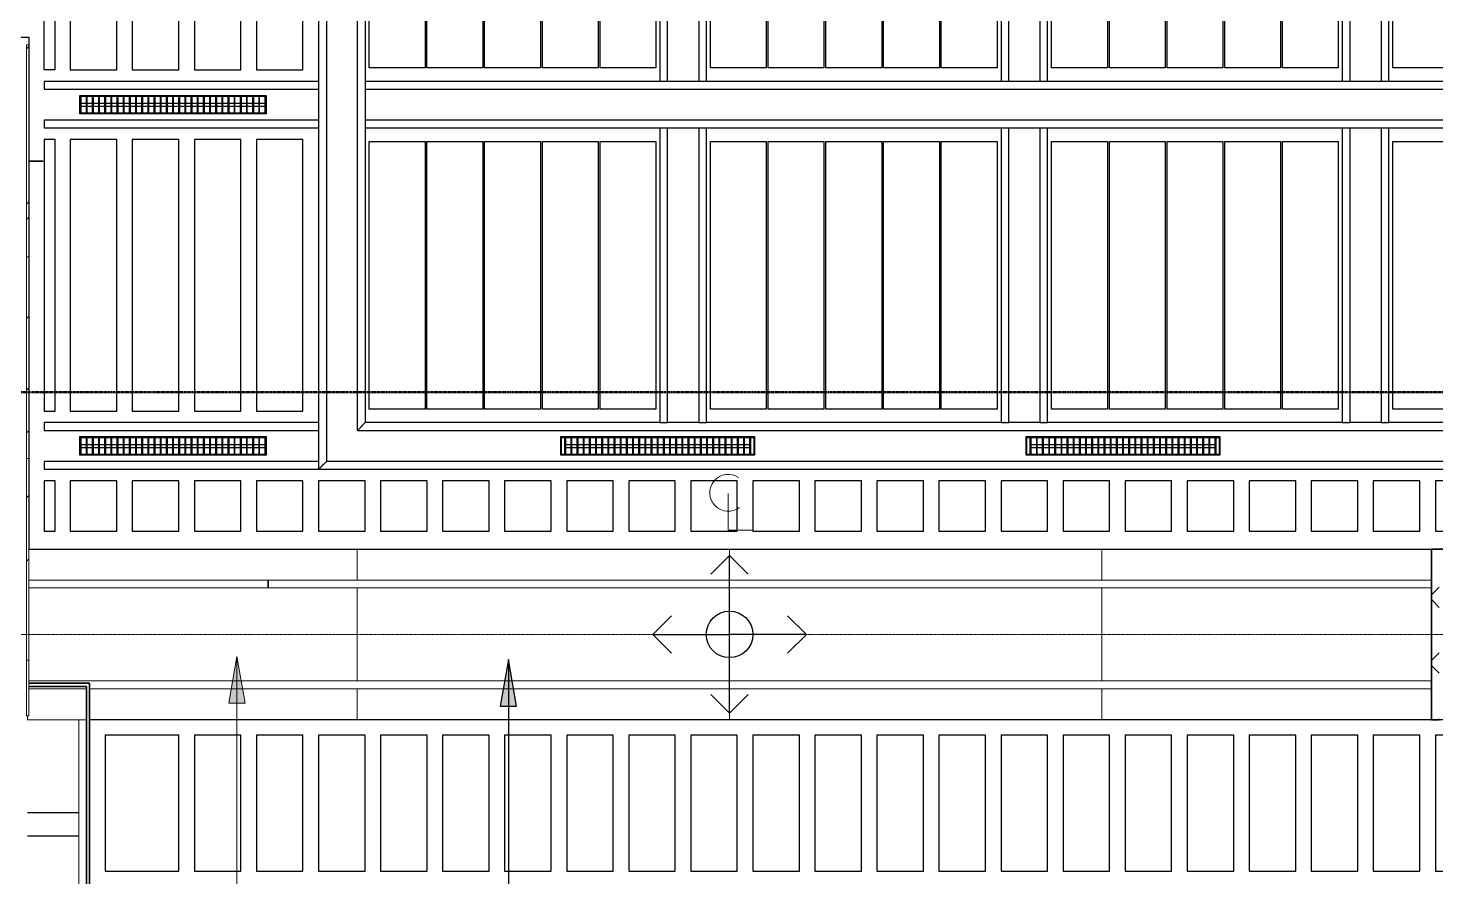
# Model space of a CAD drawing. Header units: millimetres. Extents: x -853432 to -773672, y -18171 to 22484.
# Drawn here: x -846104 to -837029, y 2016 to 7487 of the extents above; entities that cross this region are included whole.
import ezdxf
from ezdxf.xclip import XClip

# ---------------------------------------------------------------- set-up
doc = ezdxf.new("R2010")
doc.units = ezdxf.units.MM
doc.header["$XCLIPFRAME"] = 0
doc.linetypes.add('DPA_Grid _ Level 100', pattern=[10, 5.5, -1.6, 1.3, -1.6])
for name, color, linetype in [('000 - WIPEOUT', 250, 'Continuous'), ('001 - ASCESSORIES', 251, 'Continuous'), ('A04_TUBE SERIES', 2, 'Continuous'), ('A11_ALU.SOLID SHEET', 2, 'Continuous')]:
    doc.layers.add(name, color=color, linetype=linetype)
for name, color, linetype, lineweight in [('A-ANNO-NOTE', 3, 'Continuous', 25), ('A-CLNG', 2, 'Continuous', 9), ('A-CLNG-PATT', 2, 'Continuous', 9), ('A-DETL-GENF', 2, 'Continuous', 35), ('A-FLOR-E', 2, 'Continuous', 35), ('A-GLAZ-CURT', 2, 'Continuous', 9), ('A-WALL-FNSH', 2, 'Continuous', 35), ('A-WALL-PATT', 1, 'Continuous', 35), ('G-ANNO-SECL', 3, 'Continuous', 9), ('G-ANNO-TEXT', 3, 'Continuous', 9), ('I-WALL-E', 2, 'Continuous', 35), ('S-GRID', 251, 'Continuous', 9)]:
    doc.layers.add(name, color=color, linetype=linetype, lineweight=lineweight)
pattern_1 = [(45, (0, 0), (-212.13203, 212.13203), []), (135, (0, 0), (-212.13203, -212.13203), [])]
pattern_2 = [(315, (-42425.8, -18430.8), (660.511, -1761.362), [11676.29, -1556.84, -4670.52]), (315, (-42425.8, -18430.8), (660.511, -1761.362), [-13233.13, 3892.1, -778.42]), (315, (-41968.9, -19438.1), (-1282.492, -181.64), [2335.26, -256.88, 4670.516, -583.815]), (315, (-42618.45, -19173.86), (2493.428, -3230.9986), [6227.355, -1089.787, 3113.68, -778.42])]

# ---------------------------------------------------------------- blocks, each defined once
blk = doc.blocks.new('M_Centreline - Centreline-12570908-4251-01 ENLARGED CONCOURSE LEVEL - REFLECTED CEILING PLAN - SHEET 2')
at = {"layer": 'A-ANNO-NOTE', "lineweight": 18}
for p, q in [((-0.011, 0.592), (-0.011, -1.789)), ((-0.011, -1.789), (1.619, -1.789))]:
    blk.add_line(p, q, dxfattribs=at)
blk.add_arc((-0.011, 0.627), 1.191, 55.77551, 308.03717, dxfattribs=at)
blk = doc.blocks.new('DPA_AN_Setting out - Center-8732820-4251-01 ENLARGED CONCOURSE LEVEL - REFLECTED CEILING PLAN - SHEET 2')
at = {"layer": 'A-ANNO-NOTE'}
for p, q in [((-1.206, 3.877), (0, 5.083)), ((1.206, 3.877), (0, 5.083)), ((0, 0), (0, 5.083)), ((-3.744, 1.206), (-4.95, 0)), ((3.744, 1.206), (4.95, 0)), ((-3.744, -1.206), (-4.95, 0)), ((-4.95, 0), (0, 0)), ((4.95, 0), (0, 0)), ((3.744, -1.206), (4.95, 0)), ((0, -5.083), (0, 0)), ((-1.206, -3.877), (0, -5.083)), ((1.206, -3.877), (0, -5.083))]:
    blk.add_line(p, q, dxfattribs=at)
blk.add_circle((0, 0), 1.5, dxfattribs=at)
blk = doc.blocks.new('*U2464')
at = {"layer": 'S-GRID', "linetype": 'DPA_Grid _ Level 100'}
blk.add_line((57000, 0), (-16649.5, 0), dxfattribs=at)
blk = doc.blocks.new('System Panel - DPA-AR_Metal Ceiling Rectangular Panel-V50-4251-01 ENLARGED CONCOURSE LEVEL - REFLECTED CEILING PLAN - SHEET 2')
at = {"layer": 'A-GLAZ-CURT'}
for p, q in [((-843982.4, 4129), (-846099.9, 4129)), ((-846099.9, 4129), (-843982.4, 4129)), ((-843982.4, 3929), (-843982.4, 4129)), ((-843982.4, 4129), (-843982.4, 3929)), ((-846099.9, 3929), (-843982.4, 3929)), ((-843982.4, 3929), (-846099.9, 3929))]:
    blk.add_line(p, q, dxfattribs=at)
blk = doc.blocks.new('System Panel - DPA-AR_Metal Ceiling Rectangular Panel-13139259-4251-01 ENLARGED CONCOURSE LEVEL - REFLECTED CEILING PLAN - SHEET 2')
at = {"layer": 'A-GLAZ-CURT'}
for p, q in [((-832307.4, 3929), (-832307.4, 4129)), ((-832307.4, 4129), (-829907.4, 4129)), ((-829907.4, 4129), (-832307.4, 4129)), ((-832307.4, 4129), (-832307.4, 3929)), ((-829907.4, 4129), (-829907.4, 3929)), ((-829907.4, 3929), (-829907.4, 4129)), ((-829907.4, 3929), (-832307.4, 3929)), ((-832307.4, 3929), (-829907.4, 3929))]:
    blk.add_line(p, q, dxfattribs=at)
blk = doc.blocks.new('System Panel - DPA-AR_Metal Ceiling Rectangular Panel-V40-4251-01 ENLARGED CONCOURSE LEVEL - REFLECTED CEILING PLAN - SHEET 2')
at = {"layer": 'A-GLAZ-CURT'}
for p, q in [((-802857.4, 4129), (-804982.4, 4129)), ((-804982.4, 4129), (-804982.4, 3929)), ((-804982.4, 3929), (-804982.4, 4129)), ((-804982.4, 4129), (-802857.4, 4129)), ((-804982.4, 3929), (-802857.4, 3929)), ((-802857.4, 3929), (-804982.4, 3929))]:
    blk.add_line(p, q, dxfattribs=at)
blk = doc.blocks.new('System Panel - DPA-AR_Metal Ceiling Rectangular Panel-V51-4251-01 ENLARGED CONCOURSE LEVEL - REFLECTED CEILING PLAN - SHEET 2')
at = {"layer": 'A-GLAZ-CURT'}
for p, q in [((-845727.8, 3229), (-846099.9, 3229)), ((-846099.9, 3229), (-845727.8, 3229)), ((-843982.4, 3229), (-845707.8, 3229)), ((-845707.8, 3229), (-843982.4, 3229)), ((-843982.4, 3029), (-843982.4, 3229)), ((-843982.4, 3229), (-843982.4, 3029)), ((-846107.4, 3054), (-846107.4, 3029)), ((-846107.4, 3029), (-846107.4, 3054)), ((-846107.4, 3029), (-845727.8, 3029)), ((-845727.8, 3029), (-846107.4, 3029)), ((-845707.8, 3029), (-843982.4, 3029)), ((-843982.4, 3029), (-845707.8, 3029))]:
    blk.add_line(p, q, dxfattribs=at)
blk = doc.blocks.new('System Panel - DPA-AR_Metal Ceiling Rectangular Panel-V41-4251-01 ENLARGED CONCOURSE LEVEL - REFLECTED CEILING PLAN - SHEET 2')
at = {"layer": 'A-GLAZ-CURT'}
for p, q in [((-802857.4, 3229), (-804982.4, 3229)), ((-804982.4, 3229), (-804982.4, 3029)), ((-804982.4, 3029), (-804982.4, 3229)), ((-804982.4, 3229), (-802857.4, 3229)), ((-804982.4, 3029), (-802857.4, 3029)), ((-802857.4, 3029), (-804982.4, 3029))]:
    blk.add_line(p, q, dxfattribs=at)
blk = doc.blocks.new('System Panel - DPA-AR_Metal Ceiling Rectangular Panel-V52-4251-01 ENLARGED CONCOURSE LEVEL - REFLECTED CEILING PLAN - SHEET 2')
at = {"layer": 'A-GLAZ-CURT'}
for p, q in [((-843982.4, 3879), (-846099.9, 3879)), ((-846099.9, 3879), (-843982.4, 3879)), ((-843982.4, 3279), (-843982.4, 3879)), ((-843982.4, 3879), (-843982.4, 3279)), ((-846099.9, 3279), (-843982.4, 3279)), ((-843982.4, 3279), (-846099.9, 3279))]:
    blk.add_line(p, q, dxfattribs=at)
blk = doc.blocks.new('System Panel - DPA-AR_Metal Ceiling Rectangular Panel-13139299-4251-01 ENLARGED CONCOURSE LEVEL - REFLECTED CEILING PLAN - SHEET 2')
at = {"layer": 'A-GLAZ-CURT'}
for p, q in [((-807382.4, 3879), (-809782.4, 3879)), ((-809782.4, 3879), (-809782.4, 3279)), ((-809782.4, 3279), (-809782.4, 3879)), ((-809782.4, 3879), (-807382.4, 3879)), ((-807382.4, 3279), (-807382.4, 3879)), ((-807382.4, 3879), (-807382.4, 3279)), ((-809782.4, 3279), (-807382.4, 3279)), ((-807382.4, 3279), (-809782.4, 3279))]:
    blk.add_line(p, q, dxfattribs=at)
blk = doc.blocks.new('System Panel - DPA-AR_Metal Ceiling Rectangular Panel-V42-4251-01 ENLARGED CONCOURSE LEVEL - REFLECTED CEILING PLAN - SHEET 2')
at = {"layer": 'A-GLAZ-CURT'}
for p, q in [((-802857.4, 3879), (-804982.4, 3879)), ((-804982.4, 3879), (-804982.4, 3279)), ((-804982.4, 3279), (-804982.4, 3879)), ((-804982.4, 3879), (-802857.4, 3879)), ((-804982.4, 3279), (-802857.4, 3279)), ((-802857.4, 3279), (-804982.4, 3279))]:
    blk.add_line(p, q, dxfattribs=at)
blk = doc.blocks.new('System Panel - W-06 Feature Wall Printed Pattern-18626515-4251-01 ENLARGED CONCOURSE LEVEL - REFLECTED CEILING PLAN - SHEET 2')
at = {"layer": 'A-GLAZ-CURT'}
h = blk.add_hatch(dxfattribs=at)
h.set_pattern_fill('FP_10', color=256, style=0, pattern_type=2)
h.set_pattern_definition(pattern_2)
h.paths.add_polyline_path([(682.7, 57.5), (-682.7, 57.5), (-682.7, 42.5), (682.7, 42.5)])
for p, q in [((-682.7, 57.5), (682.7, 57.5)), ((682.7, 57.5), (-682.7, 57.5)), ((-682.7, 42.5), (-682.7, 57.5)), ((-682.7, 57.5), (-682.7, 42.5)), ((-682.7, 42.5), (682.7, 42.5)), ((682.7, 42.5), (-682.7, 42.5)), ((682.7, 57.5), (682.7, 42.5)), ((682.7, 57.5), (682.7, 42.5))]:
    blk.add_line(p, q, dxfattribs=at)
blk = doc.blocks.new('System Panel - W-06 Feature Wall Printed Pattern-18609176-4251-01 ENLARGED CONCOURSE LEVEL - REFLECTED CEILING PLAN - SHEET 2')
at = {"layer": 'A-GLAZ-CURT'}
h = blk.add_hatch(dxfattribs=at)
h.set_pattern_fill('FP_10', color=256, style=0, pattern_type=2)
h.set_pattern_definition(pattern_2)
h.paths.add_polyline_path([(650, 57.5), (-650, 57.5), (-650, 42.5), (650, 42.5)])
for p, q in [((-650, 57.5), (650, 57.5)), ((650, 57.5), (-650, 57.5)), ((-650, 42.5), (-650, 57.5)), ((-650, 57.5), (-650, 42.5)), ((-650, 42.5), (650, 42.5)), ((650, 42.5), (-650, 42.5)), ((650, 57.5), (650, 42.5)), ((650, 57.5), (650, 42.5))]:
    blk.add_line(p, q, dxfattribs=at)
blk = doc.blocks.new('System Panel - W-06 Feature Wall Printed Pattern-V57-4251-01 ENLARGED CONCOURSE LEVEL - REFLECTED CEILING PLAN - SHEET 2')
at = {"layer": 'A-GLAZ-CURT'}
h = blk.add_hatch(dxfattribs=at)
h.set_pattern_fill('FP_10', color=256, style=0, pattern_type=2)
h.set_pattern_definition(pattern_2)
h.paths.add_polyline_path([(650, 57.5), (-650, 57.5), (-650, 42.5), (650, 42.5)])
for p, q in [((-650, 57.5), (-65.4, 57.5)), ((650, 57.5), (-650, 57.5)), ((-650, 42.5), (-650, 57.5)), ((-650, 57.5), (-650, 42.5)), ((-650, 42.5), (650, 42.5)), ((650, 42.5), (-650, 42.5)), ((134.6, 57.5), (184.6, 57.5)), ((650, 57.5), (650, 42.5)), ((650, 50), (650, 42.5))]:
    blk.add_line(p, q, dxfattribs=at)
blk = doc.blocks.new('System Panel - W-06 Feature Wall Printed Pattern-18626616-4251-01 ENLARGED CONCOURSE LEVEL - REFLECTED CEILING PLAN - SHEET 2')
at = {"layer": 'A-GLAZ-CURT'}
h = blk.add_hatch(dxfattribs=at)
h.set_pattern_fill('FP_10', color=256, style=0, pattern_type=2)
h.set_pattern_definition(pattern_2)
h.paths.add_polyline_path([(179.8, 57.5), (-179.8, 57.5), (-179.8, 42.5), (179.8, 42.5)])
for p, q in [((179.8, 57.5), (-179.8, 57.5)), ((-179.8, 42.5), (-179.8, 57.5)), ((-179.8, 50), (-179.8, 42.5)), ((-179.8, 42.5), (179.8, 42.5)), ((-30.2, 42.5), (-179.8, 42.5)), ((-45.2, 57.5), (-30.2, 57.5)), ((-10.2, 57.5), (4.8, 57.5)), ((154.8, 42.5), (-10.2, 42.5)), ((179.8, 57.5), (179.8, 42.5))]:
    blk.add_line(p, q, dxfattribs=at)
blk = doc.blocks.new('Arrow-Stair_Ramp-Direction _EWP-Down_ - Arrow Stair Line-18593282-4251-01 ENLARGED CONCOURSE LEVEL - REFLECTED CEILING PLAN - SHEET 2')
at = {"layer": 'A-DETL-GENF', "lineweight": 9}
for q in [(1134.9, 3827.5), (-304.8, 750), (1135.2, -2327.5)]:
    blk.add_line((2098.5, 750), q, dxfattribs=at)
blk.add_circle((-304.8, 750), 30, dxfattribs=at)
blk = doc.blocks.new('*U634')
at = {"layer": 'A-CLNG'}
for p, q in [((-9895.4, -550), (-10225, -550)), ((-10225, -550), (-9895.4, -550)), ((-9895.4, -6705), (-9895.4, -550)), ((-9895.4, -550), (-9895.4, -6705))]:
    blk.add_line(p, q, dxfattribs=at)
at = {"layer": 'A-DETL-GENF', "rotation": 180}
blk.add_blockref('Arrow-Stair_Ramp-Direction _EWP-Down_ - Arrow Stair Line-18593282-4251-01 ENLARGED CONCOURSE LEVEL - REFLECTED CEILING PLAN - SHEET 2', (-10529.8, -2877.5), dxfattribs=at)
at = {"layer": 'A-GLAZ-CURT', "rotation": 270}
for name, p in [('System Panel - W-06 Feature Wall Printed Pattern-18626515-4251-01 ENLARGED CONCOURSE LEVEL - REFLECTED CEILING PLAN - SHEET 2', (-10275, 3117.3)), ('System Panel - W-06 Feature Wall Printed Pattern-18609176-4251-01 ENLARGED CONCOURSE LEVEL - REFLECTED CEILING PLAN - SHEET 2', (-10275, 1784.6)), ('System Panel - W-06 Feature Wall Printed Pattern-V57-4251-01 ENLARGED CONCOURSE LEVEL - REFLECTED CEILING PLAN - SHEET 2', (-10275, 484.6)), ('System Panel - W-06 Feature Wall Printed Pattern-18626616-4251-01 ENLARGED CONCOURSE LEVEL - REFLECTED CEILING PLAN - SHEET 2', (-10275, -345.2))]:
    blk.add_blockref(name, p, dxfattribs=at)
at = {"layer": 'A-GLAZ-CURT'}
for name, p in [('System Panel - DPA-AR_Metal Ceiling Rectangular Panel-V50-4251-01 ENLARGED CONCOURSE LEVEL - REFLECTED CEILING PLAN - SHEET 2', (835882.4, -3579)), ('System Panel - DPA-AR_Metal Ceiling Rectangular Panel-V40-4251-01 ENLARGED CONCOURSE LEVEL - REFLECTED CEILING PLAN - SHEET 2', (801682.4, -3579)), ('System Panel - DPA-AR_Metal Ceiling Rectangular Panel-V52-4251-01 ENLARGED CONCOURSE LEVEL - REFLECTED CEILING PLAN - SHEET 2', (835882.4, -3579)), ('System Panel - DPA-AR_Metal Ceiling Rectangular Panel-13139299-4251-01 ENLARGED CONCOURSE LEVEL - REFLECTED CEILING PLAN - SHEET 2', (801682.4, -3579)), ('System Panel - DPA-AR_Metal Ceiling Rectangular Panel-13139299-4251-01 ENLARGED CONCOURSE LEVEL - REFLECTED CEILING PLAN - SHEET 2', (804082.4, -3579)), ('System Panel - DPA-AR_Metal Ceiling Rectangular Panel-V42-4251-01 ENLARGED CONCOURSE LEVEL - REFLECTED CEILING PLAN - SHEET 2', (801682.4, -3579)), ('System Panel - DPA-AR_Metal Ceiling Rectangular Panel-V51-4251-01 ENLARGED CONCOURSE LEVEL - REFLECTED CEILING PLAN - SHEET 2', (835882.4, -3579)), ('System Panel - DPA-AR_Metal Ceiling Rectangular Panel-V41-4251-01 ENLARGED CONCOURSE LEVEL - REFLECTED CEILING PLAN - SHEET 2', (801682.4, -3579))]:
    blk.add_blockref(name, p, dxfattribs=at)
at = {"layer": 'A-GLAZ-CURT', "extrusion": (0, 0, -1)}
for p in [(838007.4, -3579), (835607.4, -3579), (838007.4, -4479), (835607.4, -4479)]:
    blk.add_blockref('System Panel - DPA-AR_Metal Ceiling Rectangular Panel-13139259-4251-01 ENLARGED CONCOURSE LEVEL - REFLECTED CEILING PLAN - SHEET 2', p, dxfattribs=at)
blk = doc.blocks.new('*U870')
at = {"color": 1}
blk.add_wipeout([(600, -60), (-600, -60), (-600, 60), (600, 60)], dxfattribs=at).dxf.layer = '000 - WIPEOUT'
at = {"layer": '001 - ASCESSORIES', "color": 0}
blk.add_lwpolyline([(600, -60), (-600, -60), (-600, 60), (600, 60)], close=True, dxfattribs=at)
at = {"layer": '001 - ASCESSORIES'}
for points in [[(-593.5, -55), (-598.5, -55), (-598.5, 55), (-593.5, 55)], [(595, -55), (-595, -55), (-595, 55), (595, 55)], [(-558.8, -55), (-553.8, -55), (-553.8, 55), (-558.8, 55)], [(-514, -55), (-519, -55), (-519, 55), (-514, 55)], [(-479.3, -55), (-474.3, -55), (-474.3, 55), (-479.3, 55)], [(-434.6, -55), (-439.6, -55), (-439.6, 55), (-434.6, 55)], [(-399.8, -55), (-394.8, -55), (-394.8, 55), (-399.8, 55)], [(-355.1, -55), (-360.1, -55), (-360.1, 55), (-355.1, 55)], [(-320.4, -55), (-315.4, -55), (-315.4, 55), (-320.4, 55)], [(-275.6, -55), (-280.6, -55), (-280.6, 55), (-275.6, 55)], [(-240.9, -55), (-235.9, -55), (-235.9, 55), (-240.9, 55)], [(-196.2, -55), (-201.2, -55), (-201.2, 55), (-196.2, 55)], [(-161.4, -55), (-156.4, -55), (-156.4, 55), (-161.4, 55)], [(-116.7, -55), (-121.7, -55), (-121.7, 55), (-116.7, 55)], [(-82, -55), (-77, -55), (-77, 55), (-82, 55)], [(-37.2, -55), (-42.2, -55), (-42.2, 55), (-37.2, 55)], [(-2.5, -55), (2.5, -55), (2.5, 55), (-2.5, 55)], [(42.2, -55), (37.2, -55), (37.2, 55), (42.2, 55)], [(77, -55), (82, -55), (82, 55), (77, 55)], [(121.7, -55), (116.7, -55), (116.7, 55), (121.7, 55)], [(156.4, -55), (161.4, -55), (161.4, 55), (156.4, 55)], [(201.2, -55), (196.2, -55), (196.2, 55), (201.2, 55)], [(235.9, -55), (240.9, -55), (240.9, 55), (235.9, 55)], [(280.6, -55), (275.6, -55), (275.6, 55), (280.6, 55)], [(315.4, -55), (320.4, -55), (320.4, 55), (315.4, 55)], [(360.1, -55), (355.1, -55), (355.1, 55), (360.1, 55)], [(394.8, -55), (399.8, -55), (399.8, 55), (394.8, 55)], [(439.6, -55), (434.6, -55), (434.6, 55), (439.6, 55)], [(474.3, -55), (479.3, -55), (479.3, 55), (474.3, 55)], [(519, -55), (514, -55), (514, 55), (519, 55)], [(553.8, -55), (558.8, -55), (558.8, 55), (553.8, 55)], [(598.5, -55), (593.5, -55), (593.5, 55), (598.5, 55)]]:
    blk.add_lwpolyline(points, close=True, dxfattribs=at)
for points in [[(-593.5, 10), (-558.8, 10)], [(-553.8, 10), (-519, 10)], [(-514, 10), (-479.3, 10)], [(-474.3, 10), (-439.6, 10)], [(-434.6, 10), (-399.8, 10)], [(-394.8, 10), (-360.1, 10)], [(-355.1, 10), (-320.4, 10)], [(-315.4, 10), (-280.6, 10)], [(-275.6, 10), (-240.9, 10)], [(-235.9, 10), (-201.2, 10)], [(-196.2, 10), (-161.4, 10)], [(-156.4, 10), (-121.7, 10)], [(-116.7, 10), (-82, 10)], [(-77, 10), (-42.2, 10)], [(-37.2, 10), (-2.5, 10)], [(2.5, 10), (37.2, 10)], [(42.2, 10), (77, 10)], [(82, 10), (116.7, 10)], [(121.7, 10), (156.4, 10)], [(161.4, 10), (196.2, 10)], [(201.2, 10), (235.9, 10)], [(240.9, 10), (275.6, 10)], [(280.6, 10), (315.4, 10)], [(320.4, 10), (355.1, 10)], [(360.1, 10), (394.8, 10)], [(399.8, 10), (434.6, 10)], [(439.6, 10), (474.3, 10)], [(479.3, 10), (514, 10)], [(519, 10), (553.8, 10)], [(558.8, 10), (593.5, 10)], [(-593.5, -10), (-558.8, -10)], [(-553.8, -10), (-519, -10)], [(-514, -10), (-479.3, -10)], [(-474.3, -10), (-439.6, -10)], [(-434.6, -10), (-399.8, -10)], [(-394.8, -10), (-360.1, -10)], [(-355.1, -10), (-320.4, -10)], [(-315.4, -10), (-280.6, -10)], [(-275.6, -10), (-240.9, -10)], [(-235.9, -10), (-201.2, -10)], [(-196.2, -10), (-161.4, -10)], [(-156.4, -10), (-121.7, -10)], [(-116.7, -10), (-82, -10)], [(-77, -10), (-42.2, -10)], [(-37.2, -10), (-2.5, -10)], [(2.5, -10), (37.2, -10)], [(42.2, -10), (77, -10)], [(82, -10), (116.7, -10)], [(121.7, -10), (156.4, -10)], [(161.4, -10), (196.2, -10)], [(201.2, -10), (235.9, -10)], [(240.9, -10), (275.6, -10)], [(280.6, -10), (315.4, -10)], [(320.4, -10), (355.1, -10)], [(360.1, -10), (394.8, -10)], [(399.8, -10), (434.6, -10)], [(439.6, -10), (474.3, -10)], [(479.3, -10), (514, -10)], [(519, -10), (553.8, -10)], [(558.8, -10), (593.5, -10)]]:
    blk.add_lwpolyline(points, dxfattribs=at)
blk = doc.blocks.new('*U871')
blk.add_attdef('EXTR.OVL-LENGTH_', (-25, -59.1), '', height=5)
blk.add_wipeout([(-25, 0), (25, 0), (25, 1769), (-25, 1769)]).dxf.layer = '000 - WIPEOUT'
blk.add_point((0, 0))
at = {"layer": 'A04_TUBE SERIES', "color": 0}
blk.add_lwpolyline([(-25, 0), (25, 0), (25, 1769), (-25, 1769)], close=True, dxfattribs=at)
blk = doc.blocks.new('*U872')
blk.add_attdef('EXTR.OVL-LENGTH_', (-25, -59.1), '', height=5)
blk.add_wipeout([(-25, 0), (25, 0), (25, 1769), (-25, 1769)]).dxf.layer = '000 - WIPEOUT'
blk.add_point((0, 0))
at = {"layer": 'A04_TUBE SERIES', "color": 0}
blk.add_lwpolyline([(-25, 0), (25, 0), (25, 1769), (-25, 1769)], close=True, dxfattribs=at)
blk = doc.blocks.new('*U884')
blk.add_attdef('EXTR.OVL-LENGTH_', (-25, -59.1), '', height=5)
blk.add_wipeout([(-25, 0), (25, 0), (25, 1769), (-25, 1769)]).dxf.layer = '000 - WIPEOUT'
blk.add_point((0, 0))
at = {"layer": 'A04_TUBE SERIES', "color": 0}
blk.add_lwpolyline([(-25, 0), (25, 0), (25, 1769), (-25, 1769)], close=True, dxfattribs=at)
blk = doc.blocks.new('*U998')
at = {"color": 3}
for points in [[(-875, 750), (875, 750), (875, 450), (-875, 450)], [(-875, 350), (875, 350), (875, 50), (-875, 50)], [(-875, -50), (875, -50), (875, -350), (-875, -350)], [(-875, -450), (875, -450), (875, -750), (-875, -750)]]:
    blk.add_wipeout(points, dxfattribs=at).dxf.layer = '000 - WIPEOUT'
at = {"layer": 'A11_ALU.SOLID SHEET', "color": 0, "linetype": 'ByBlock'}
for points in [[(-875, 450), (875, 450), (875, 750), (-875, 750)], [(-875, 50), (875, 50), (875, 350), (-875, 350)], [(-875, -350), (875, -350), (875, -50), (-875, -50)], [(-875, -750), (875, -750), (875, -450), (-875, -450)]]:
    blk.add_lwpolyline(points, close=True, dxfattribs=at)
blk = doc.blocks.new('*U1005')
at = {"color": 3}
for points in [[(-162.5, 550), (162.5, 550), (162.5, 250), (-162.5, 250)], [(-162.5, 150), (162.5, 150), (162.5, -150), (-162.5, -150)], [(-162.5, -250), (162.5, -250), (162.5, -550), (-162.5, -550)], [(-162.5, -650), (162.5, -650), (162.5, -950), (-162.5, -950)], [(-162.5, -1050), (162.5, -1050), (162.5, -1350), (-162.5, -1350)], [(-162.5, -1450), (162.5, -1450), (162.5, -1750), (-162.5, -1750)], [(-162.5, -1850), (162.5, -1850), (162.5, -2150), (-162.5, -2150)], [(-162.5, -2250), (162.5, -2250), (162.5, -2550), (-162.5, -2550)], [(-162.5, -2650), (162.5, -2650), (162.5, -2950), (-162.5, -2950)], [(-162.5, -3050), (162.5, -3050), (162.5, -3350), (-162.5, -3350)], [(-162.5, -3450), (162.5, -3450), (162.5, -3750), (-162.5, -3750)], [(-162.5, -3850), (162.5, -3850), (162.5, -4150), (-162.5, -4150)], [(-162.5, -4250), (162.5, -4250), (162.5, -4550), (-162.5, -4550)], [(-162.5, -4650), (162.5, -4650), (162.5, -4950), (-162.5, -4950)], [(-162.5, -5050), (162.5, -5050), (162.5, -5350), (-162.5, -5350)], [(-162.5, -5450), (162.5, -5450), (162.5, -5750), (-162.5, -5750)], [(-162.5, -5850), (162.5, -5850), (162.5, -6150), (-162.5, -6150)], [(-162.5, -6250), (162.5, -6250), (162.5, -6550), (-162.5, -6550)], [(-162.5, -6650), (162.5, -6650), (162.5, -6950), (-162.5, -6950)], [(-162.5, -7050), (162.5, -7050), (162.5, -7350), (-162.5, -7350)], [(-162.5, -7450), (162.5, -7450), (162.5, -7750), (-162.5, -7750)], [(-162.5, -7850), (162.5, -7850), (162.5, -8150), (-162.5, -8150)], [(-162.5, -8250), (162.5, -8250), (162.5, -8550), (-162.5, -8550)]]:
    blk.add_wipeout(points, dxfattribs=at).dxf.layer = '000 - WIPEOUT'
at = {"layer": 'A11_ALU.SOLID SHEET', "color": 0, "linetype": 'ByBlock'}
for points in [[(-162.5, 250), (162.5, 250), (162.5, 550), (-162.5, 550)], [(-162.5, -150), (162.5, -150), (162.5, 150), (-162.5, 150)], [(-162.5, -550), (162.5, -550), (162.5, -250), (-162.5, -250)], [(-162.5, -950), (162.5, -950), (162.5, -650), (-162.5, -650)], [(-162.5, -1350), (162.5, -1350), (162.5, -1050), (-162.5, -1050)], [(-162.5, -1750), (162.5, -1750), (162.5, -1450), (-162.5, -1450)], [(-162.5, -2150), (162.5, -2150), (162.5, -1850), (-162.5, -1850)], [(-162.5, -2550), (162.5, -2550), (162.5, -2250), (-162.5, -2250)], [(-162.5, -2950), (162.5, -2950), (162.5, -2650), (-162.5, -2650)], [(-162.5, -3350), (162.5, -3350), (162.5, -3050), (-162.5, -3050)], [(-162.5, -3750), (162.5, -3750), (162.5, -3450), (-162.5, -3450)], [(-162.5, -4150), (162.5, -4150), (162.5, -3850), (-162.5, -3850)], [(-162.5, -4550), (162.5, -4550), (162.5, -4250), (-162.5, -4250)], [(-162.5, -4950), (162.5, -4950), (162.5, -4650), (-162.5, -4650)], [(-162.5, -5350), (162.5, -5350), (162.5, -5050), (-162.5, -5050)], [(-162.5, -5750), (162.5, -5750), (162.5, -5450), (-162.5, -5450)], [(-162.5, -6150), (162.5, -6150), (162.5, -5850), (-162.5, -5850)], [(-162.5, -6550), (162.5, -6550), (162.5, -6250), (-162.5, -6250)], [(-162.5, -6950), (162.5, -6950), (162.5, -6650), (-162.5, -6650)], [(-162.5, -7350), (162.5, -7350), (162.5, -7050), (-162.5, -7050)], [(-162.5, -7750), (162.5, -7750), (162.5, -7450), (-162.5, -7450)], [(-162.5, -8150), (162.5, -8150), (162.5, -7850), (-162.5, -7850)], [(-162.5, -8550), (162.5, -8550), (162.5, -8250), (-162.5, -8250)]]:
    blk.add_lwpolyline(points, close=True, dxfattribs=at)
blk = doc.blocks.new('*U1009')
at = {"layer": 'Defpoints'}
for p in [(0, 400), (0, 0)]:
    blk.add_point(p, dxfattribs=at)
blk.add_wipeout([(875, 250), (875, 320), (-875, 320), (-875, 250)]).dxf.layer = '000 - WIPEOUT'
at = {"layer": 'A11_ALU.SOLID SHEET', "color": 0}
blk.add_lwpolyline([(875, 250), (875, 320), (-875, 320), (-875, 250)], close=True, dxfattribs=at)
blk = doc.blocks.new('*U1010')
at = {"layer": 'Defpoints'}
for p in [(0, 400), (0, 0)]:
    blk.add_point(p, dxfattribs=at)
blk.add_wipeout([(162.5, 250), (162.5, 320), (-162.5, 320), (-162.5, 250)]).dxf.layer = '000 - WIPEOUT'
at = {"layer": 'A11_ALU.SOLID SHEET', "color": 0}
blk.add_lwpolyline([(162.5, 250), (162.5, 320), (-162.5, 320), (-162.5, 250)], close=True, dxfattribs=at)
blk = doc.blocks.new('*U1053')
at = {"color": 3}
for points in [[(-437.5, 9550), (437.5, 9550), (437.5, 9250), (-437.5, 9250)], [(-437.5, 9150), (437.5, 9150), (437.5, 8850), (-437.5, 8850)], [(-437.5, 8750), (437.5, 8750), (437.5, 8450), (-437.5, 8450)], [(-437.5, 8350), (437.5, 8350), (437.5, 8050), (-437.5, 8050)], [(-437.5, 7950), (437.5, 7950), (437.5, 7650), (-437.5, 7650)], [(-437.5, 7550), (437.5, 7550), (437.5, 7250), (-437.5, 7250)], [(-437.5, 7150), (437.5, 7150), (437.5, 6850), (-437.5, 6850)], [(-437.5, 6750), (437.5, 6750), (437.5, 6450), (-437.5, 6450)], [(-437.5, 6350), (437.5, 6350), (437.5, 6050), (-437.5, 6050)], [(-437.5, 5950), (437.5, 5950), (437.5, 5650), (-437.5, 5650)], [(-437.5, 5550), (437.5, 5550), (437.5, 5250), (-437.5, 5250)], [(-437.5, 5150), (437.5, 5150), (437.5, 4850), (-437.5, 4850)], [(-437.5, 4750), (437.5, 4750), (437.5, 4450), (-437.5, 4450)], [(-437.5, 4350), (437.5, 4350), (437.5, 4050), (-437.5, 4050)], [(-437.5, 3950), (437.5, 3950), (437.5, 3650), (-437.5, 3650)], [(-437.5, 3550), (437.5, 3550), (437.5, 3250), (-437.5, 3250)], [(-437.5, 3150), (437.5, 3150), (437.5, 2850), (-437.5, 2850)], [(-437.5, 2750), (437.5, 2750), (437.5, 2450), (-437.5, 2450)], [(-437.5, 2350), (437.5, 2350), (437.5, 2050), (-437.5, 2050)], [(-437.5, 1950), (437.5, 1950), (437.5, 1650), (-437.5, 1650)], [(-437.5, 1550), (437.5, 1550), (437.5, 1250), (-437.5, 1250)]]:
    blk.add_wipeout(points, dxfattribs=at).dxf.layer = '000 - WIPEOUT'
at = {"layer": 'A11_ALU.SOLID SHEET', "color": 0, "linetype": 'ByBlock'}
for points in [[(-437.5, 9250), (437.5, 9250), (437.5, 9550), (-437.5, 9550)], [(-437.5, 8850), (437.5, 8850), (437.5, 9150), (-437.5, 9150)], [(-437.5, 8450), (437.5, 8450), (437.5, 8750), (-437.5, 8750)], [(-437.5, 8050), (437.5, 8050), (437.5, 8350), (-437.5, 8350)], [(-437.5, 7650), (437.5, 7650), (437.5, 7950), (-437.5, 7950)], [(-437.5, 7250), (437.5, 7250), (437.5, 7550), (-437.5, 7550)], [(-437.5, 6850), (437.5, 6850), (437.5, 7150), (-437.5, 7150)], [(-437.5, 6450), (437.5, 6450), (437.5, 6750), (-437.5, 6750)], [(-437.5, 6050), (437.5, 6050), (437.5, 6350), (-437.5, 6350)], [(-437.5, 5650), (437.5, 5650), (437.5, 5950), (-437.5, 5950)], [(-437.5, 5250), (437.5, 5250), (437.5, 5550), (-437.5, 5550)], [(-437.5, 4850), (437.5, 4850), (437.5, 5150), (-437.5, 5150)], [(-437.5, 4450), (437.5, 4450), (437.5, 4750), (-437.5, 4750)], [(-437.5, 4050), (437.5, 4050), (437.5, 4350), (-437.5, 4350)], [(-437.5, 3650), (437.5, 3650), (437.5, 3950), (-437.5, 3950)], [(-437.5, 3250), (437.5, 3250), (437.5, 3550), (-437.5, 3550)], [(-437.5, 2850), (437.5, 2850), (437.5, 3150), (-437.5, 3150)], [(-437.5, 2450), (437.5, 2450), (437.5, 2750), (-437.5, 2750)], [(-437.5, 2050), (437.5, 2050), (437.5, 2350), (-437.5, 2350)], [(-437.5, 1650), (437.5, 1650), (437.5, 1950), (-437.5, 1950)], [(-437.5, 1250), (437.5, 1250), (437.5, 1550), (-437.5, 1550)]]:
    blk.add_lwpolyline(points, close=True, dxfattribs=at)
blk = doc.blocks.new('*U1087')
at = {"layer": 'Defpoints'}
blk.add_point((0, 0), dxfattribs=at)
blk.add_wipeout([(437.5, 250), (437.5, 725.5), (-437.5, 725.5), (-437.5, 250)]).dxf.layer = '000 - WIPEOUT'
at = {"layer": 'A11_ALU.SOLID SHEET', "color": 0}
blk.add_lwpolyline([(437.5, 250), (437.5, 725.5), (-437.5, 725.5), (-437.5, 250)], close=True, dxfattribs=at)
at = {"layer": 'Defpoints'}
blk.add_point((0, 400), dxfattribs=at)
blk = doc.blocks.new('*U1213')
for points in [[(-83950, 6309), (-96205.2, 6309), (-96205.2, 8125), (-104695, 8125), (-104695, 7050), (-108275, 7050), (-108275, 3850), (-101417.5, 3850), (-101417.5, 550), (-83950, 550)], [(-101250, 3640), (-101317.5, 3640), (-101317.5, 3965), (-101550, 3965), (-101550, 5390), (-101250, 5390)], [(22690, -750), (19166.4, -750), (19116.4, -700), (18966.4, -550), (-101025.4, -550), (-101025.4, -6705), (-96300, -6705), (-96300, -7350), (-94497.6, -7350), (17250, -7350), (17250, -6850), (18300, -6850), (22690, -6850)]]:
    blk.add_lwpolyline(points, close=True)
for p in [(-100488, 3415), (-100488, 1215)]:
    blk.add_blockref('*U870', p)
at = {"layer": 'A11_ALU.SOLID SHEET', "color": 0, "linetype": 'ByBlock'}
for name, p, rotation in [('*U998', (-100400, 4515), 90), ('*U998', (-100400, 2315), 90), ('*U1005', (-92600, 827.5), 270), ('*U1053', (-90800, -1088), 90)]:
    blk.add_blockref(name, p, dxfattribs=dict(at, rotation=rotation))
at = {"layer": 'A04_TUBE SERIES', "color": 0, "linetype": 'ByBlock', "rotation": 90}
for name, p in [('*U871', (-99548.5, 3540)), ('*U884', (-99548.5, 3290)), ('*U872', (-99548.5, 1340)), ('*U871', (-99548.5, 1090))]:
    blk.add_blockref(name, p, dxfattribs=at)
at = {"layer": 'A11_ALU.SOLID SHEET', "color": 0, "linetype": 'ByBlock', "rotation": 90}
for name, p in [('*U1009', (-100998.5, 2315)), ('*U1010', (-100998.5, 827.5)), ('*U1087', (-100200, -1088))]:
    blk.add_blockref(name, p, dxfattribs=at)
blk = doc.blocks.new('*U919')
blk.add_wipeout([(-25, -25), (25, 25), (25, 13422), (-25, 13472)]).dxf.layer = '000 - WIPEOUT'
at = {"layer": 'A04_TUBE SERIES', "color": 0}
blk.add_lwpolyline([(-25, -25), (25, 25), (25, 13422), (-25, 13472)], close=True, dxfattribs=at)
blk.add_attdef('EXTR.OVL-LENGTH_', (-25, -59.1), '', height=5)
blk = doc.blocks.new('*U920')
blk.add_wipeout([(-25, -25), (25, 25), (25, 12922), (-25, 12972)]).dxf.layer = '000 - WIPEOUT'
at = {"layer": 'A04_TUBE SERIES', "color": 0}
blk.add_lwpolyline([(-25, -25), (25, 25), (25, 12922), (-25, 12972)], close=True, dxfattribs=at)
blk.add_attdef('EXTR.OVL-LENGTH_', (-25, -59.1), '', height=5)
blk = doc.blocks.new('*U921')
blk.add_attdef('EXTR.OVL-LENGTH_', (-25, -59.1), '', height=5)
blk.add_wipeout([(-25, 0), (25, 0), (25, 1900), (-25, 1900)]).dxf.layer = '000 - WIPEOUT'
blk.add_point((0, 0))
at = {"layer": 'A04_TUBE SERIES', "color": 0}
blk.add_lwpolyline([(-25, 0), (25, 0), (25, 1900), (-25, 1900)], close=True, dxfattribs=at)
blk = doc.blocks.new('*U922')
blk.add_attdef('EXTR.OVL-LENGTH_', (-25, -59.1), '', height=5)
blk.add_wipeout([(-25, 0), (25, 0), (25, 1900), (-25, 1900)]).dxf.layer = '000 - WIPEOUT'
blk.add_point((0, 0))
at = {"layer": 'A04_TUBE SERIES', "color": 0}
blk.add_lwpolyline([(-25, 0), (25, 0), (25, 1900), (-25, 1900)], close=True, dxfattribs=at)
blk = doc.blocks.new('*U925')
blk.add_wipeout([(-25, 25), (25, -25), (25, 4175), (-25, 4125)]).dxf.layer = '000 - WIPEOUT'
blk.add_point((0, 0))
at = {"layer": 'A04_TUBE SERIES', "color": 0}
blk.add_lwpolyline([(-25, 25), (25, -25), (25, 4175), (-25, 4125)], close=True, dxfattribs=at)
blk.add_attdef('EXTR.OVL-LENGTH_', (-25, -59.1), '', height=5)
blk = doc.blocks.new('*U926')
blk.add_wipeout([(-25, 25), (25, -25), (25, 4675), (-25, 4625)]).dxf.layer = '000 - WIPEOUT'
blk.add_point((0, 0))
at = {"layer": 'A04_TUBE SERIES', "color": 0}
blk.add_lwpolyline([(-25, 25), (25, -25), (25, 4675), (-25, 4625)], close=True, dxfattribs=at)
blk.add_attdef('EXTR.OVL-LENGTH_', (-25, -59.1), '', height=5)
blk = doc.blocks.new('*U927')
blk.add_attdef('EXTR.OVL-LENGTH_', (-25, -59.1), '', height=5)
blk.add_wipeout([(-25, 0), (25, 0), (25, 12897), (-25, 12897)]).dxf.layer = '000 - WIPEOUT'
at = {"layer": 'A04_TUBE SERIES', "color": 0}
blk.add_lwpolyline([(-25, 0), (25, 0), (25, 12897), (-25, 12897)], close=True, dxfattribs=at)
blk = doc.blocks.new('*U928')
blk.add_attdef('EXTR.OVL-LENGTH_', (-25, -59.1), '', height=5)
blk.add_wipeout([(-25, 0), (25, 0), (25, 12897), (-25, 12897)]).dxf.layer = '000 - WIPEOUT'
at = {"layer": 'A04_TUBE SERIES', "color": 0}
blk.add_lwpolyline([(-25, 0), (25, 0), (25, 12897), (-25, 12897)], close=True, dxfattribs=at)
blk = doc.blocks.new('*U995')
at = {"color": 6}
blk.add_point((-37.5, 0), dxfattribs=at)
at = {"color": 3}
blk.add_wipeout([(-862.5, -564), (862.5, -564), (862.5, -924), (-862.5, -924)], dxfattribs=at).dxf.layer = '000 - WIPEOUT'
at = {"layer": 'A11_ALU.SOLID SHEET', "color": 0, "linetype": 'ByBlock'}
blk.add_lwpolyline([(862.5, -924), (-862.5, -924), (-862.5, -564), (862.5, -564)], close=True, dxfattribs=at)
at = {"color": 3}
blk.add_wipeout([(-862.5, -192), (862.5, -192), (862.5, -552), (-862.5, -552)], dxfattribs=at).dxf.layer = '000 - WIPEOUT'
at = {"layer": 'A11_ALU.SOLID SHEET', "color": 0, "linetype": 'ByBlock'}
blk.add_lwpolyline([(862.5, -552), (-862.5, -552), (-862.5, -192), (862.5, -192)], close=True, dxfattribs=at)
at = {"color": 3}
blk.add_wipeout([(-862.5, 180), (862.5, 180), (862.5, -180), (-862.5, -180)], dxfattribs=at).dxf.layer = '000 - WIPEOUT'
at = {"layer": 'A11_ALU.SOLID SHEET', "color": 0, "linetype": 'ByBlock'}
blk.add_lwpolyline([(862.5, -180), (-862.5, -180), (-862.5, 180), (862.5, 180)], close=True, dxfattribs=at)
at = {"color": 3}
blk.add_wipeout([(-862.5, 552), (862.5, 552), (862.5, 192), (-862.5, 192)], dxfattribs=at).dxf.layer = '000 - WIPEOUT'
at = {"layer": 'A11_ALU.SOLID SHEET', "color": 0, "linetype": 'ByBlock'}
blk.add_lwpolyline([(862.5, 192), (-862.5, 192), (-862.5, 552), (862.5, 552)], close=True, dxfattribs=at)
at = {"color": 3}
blk.add_wipeout([(-862.5, 924), (862.5, 924), (862.5, 564), (-862.5, 564)], dxfattribs=at).dxf.layer = '000 - WIPEOUT'
at = {"layer": 'A11_ALU.SOLID SHEET', "color": 0, "linetype": 'ByBlock'}
blk.add_lwpolyline([(862.5, 564), (-862.5, 564), (-862.5, 924), (862.5, 924)], close=True, dxfattribs=at)
blk = doc.blocks.new('A$Ce4e27ef8')
at = {"layer": 'A04_TUBE SERIES', "color": 2}
for name, p in [('*U921', (2224.5, 2500)), ('*U922', (2474.5, 2500)), ('*U921', (4424, 2500)), ('*U922', (4674, 2500)), ('*U921', (6623.5, 2500)), ('*U922', (6873.5, 2500))]:
    blk.add_blockref(name, p, dxfattribs=at)
at = {"layer": 'A04_TUBE SERIES', "color": 2, "rotation": 90}
for name, p in [('*U920', (13222, 275)), ('*U919', (13472, 25))]:
    blk.add_blockref(name, p, dxfattribs=at)
at = {"layer": 'A04_TUBE SERIES', "color": 2, "xscale": -1}
for name, p in [('*U926', (25, 25)), ('*U925', (275, 275))]:
    blk.add_blockref(name, p, dxfattribs=at)
at = {"layer": 'A04_TUBE SERIES', "color": 2}
for name, p in [('*U921', (2224.5, 300)), ('*U922', (2474.5, 300)), ('*U921', (4424, 300)), ('*U922', (4674, 300)), ('*U921', (6623.5, 300)), ('*U922', (6873.5, 300))]:
    blk.add_blockref(name, p, dxfattribs=at)
at = {"layer": 'A11_ALU.SOLID SHEET', "linetype": 'ByBlock', "rotation": 90}
for p in [(3449.25, 3450), (5648.75, 3450), (7848.25, 3450)]:
    blk.add_blockref('*U995', p, dxfattribs=at)
at = {"layer": 'A04_TUBE SERIES', "color": 2}
for name, p, rotation in [('*U927', (13197, 2475), 90.0000000000267), ('*U928', (13197, 2225), 90)]:
    blk.add_blockref(name, p, dxfattribs=dict(at, rotation=rotation))
at = {"layer": 'A11_ALU.SOLID SHEET', "linetype": 'ByBlock', "rotation": 90}
for p in [(1249.75, 3450), (1249.75, 1250), (3449.25, 1250), (5648.75, 1250), (7848.25, 1250)]:
    blk.add_blockref('*U995', p, dxfattribs=at)
blk = doc.blocks.new('*U867')
at = {"color": 1}
blk.add_wipeout([(625, -60), (-625, -60), (-625, 60), (625, 60)], dxfattribs=at).dxf.layer = '000 - WIPEOUT'
at = {"layer": '001 - ASCESSORIES', "color": 0}
blk.add_lwpolyline([(625, -60), (-625, -60), (-625, 60), (625, 60)], close=True, dxfattribs=at)
at = {"layer": '001 - ASCESSORIES'}
for points in [[(620, -55), (-620, -55), (-620, 55), (620, 55)], [(-593.5, -55), (-598.5, -55), (-598.5, 55), (-593.5, 55)], [(-558.8, -55), (-553.8, -55), (-553.8, 55), (-558.8, 55)], [(-514, -55), (-519, -55), (-519, 55), (-514, 55)], [(-479.3, -55), (-474.3, -55), (-474.3, 55), (-479.3, 55)], [(-434.6, -55), (-439.6, -55), (-439.6, 55), (-434.6, 55)], [(-399.8, -55), (-394.8, -55), (-394.8, 55), (-399.8, 55)], [(-355.1, -55), (-360.1, -55), (-360.1, 55), (-355.1, 55)], [(-320.4, -55), (-315.4, -55), (-315.4, 55), (-320.4, 55)], [(-275.6, -55), (-280.6, -55), (-280.6, 55), (-275.6, 55)], [(-240.9, -55), (-235.9, -55), (-235.9, 55), (-240.9, 55)], [(-196.2, -55), (-201.2, -55), (-201.2, 55), (-196.2, 55)], [(-161.4, -55), (-156.4, -55), (-156.4, 55), (-161.4, 55)], [(-116.7, -55), (-121.7, -55), (-121.7, 55), (-116.7, 55)], [(-82, -55), (-77, -55), (-77, 55), (-82, 55)], [(-37.2, -55), (-42.2, -55), (-42.2, 55), (-37.2, 55)], [(-2.5, -55), (2.5, -55), (2.5, 55), (-2.5, 55)], [(42.2, -55), (37.2, -55), (37.2, 55), (42.2, 55)], [(77, -55), (82, -55), (82, 55), (77, 55)], [(121.7, -55), (116.7, -55), (116.7, 55), (121.7, 55)], [(156.4, -55), (161.4, -55), (161.4, 55), (156.4, 55)], [(201.2, -55), (196.2, -55), (196.2, 55), (201.2, 55)], [(235.9, -55), (240.9, -55), (240.9, 55), (235.9, 55)], [(280.6, -55), (275.6, -55), (275.6, 55), (280.6, 55)], [(315.4, -55), (320.4, -55), (320.4, 55), (315.4, 55)], [(360.1, -55), (355.1, -55), (355.1, 55), (360.1, 55)], [(394.8, -55), (399.8, -55), (399.8, 55), (394.8, 55)], [(439.6, -55), (434.6, -55), (434.6, 55), (439.6, 55)], [(474.3, -55), (479.3, -55), (479.3, 55), (474.3, 55)], [(519, -55), (514, -55), (514, 55), (519, 55)], [(553.8, -55), (558.8, -55), (558.8, 55), (553.8, 55)], [(598.5, -55), (593.5, -55), (593.5, 55), (598.5, 55)]]:
    blk.add_lwpolyline(points, close=True, dxfattribs=at)
for points in [[(-593.5, 10), (-558.8, 10)], [(-553.8, 10), (-519, 10)], [(-514, 10), (-479.3, 10)], [(-474.3, 10), (-439.6, 10)], [(-434.6, 10), (-399.8, 10)], [(-394.8, 10), (-360.1, 10)], [(-355.1, 10), (-320.4, 10)], [(-315.4, 10), (-280.6, 10)], [(-275.6, 10), (-240.9, 10)], [(-235.9, 10), (-201.2, 10)], [(-196.2, 10), (-161.4, 10)], [(-156.4, 10), (-121.7, 10)], [(-116.7, 10), (-82, 10)], [(-77, 10), (-42.2, 10)], [(-37.2, 10), (-2.5, 10)], [(2.5, 10), (37.2, 10)], [(42.2, 10), (77, 10)], [(82, 10), (116.7, 10)], [(121.7, 10), (156.4, 10)], [(161.4, 10), (196.2, 10)], [(201.2, 10), (235.9, 10)], [(240.9, 10), (275.6, 10)], [(280.6, 10), (315.4, 10)], [(320.4, 10), (355.1, 10)], [(360.1, 10), (394.8, 10)], [(399.8, 10), (434.6, 10)], [(439.6, 10), (474.3, 10)], [(479.3, 10), (514, 10)], [(519, 10), (553.8, 10)], [(558.8, 10), (593.5, 10)], [(-593.5, -10), (-558.8, -10)], [(-553.8, -10), (-519, -10)], [(-514, -10), (-479.3, -10)], [(-474.3, -10), (-439.6, -10)], [(-434.6, -10), (-399.8, -10)], [(-394.8, -10), (-360.1, -10)], [(-355.1, -10), (-320.4, -10)], [(-315.4, -10), (-280.6, -10)], [(-275.6, -10), (-240.9, -10)], [(-235.9, -10), (-201.2, -10)], [(-196.2, -10), (-161.4, -10)], [(-156.4, -10), (-121.7, -10)], [(-116.7, -10), (-82, -10)], [(-77, -10), (-42.2, -10)], [(-37.2, -10), (-2.5, -10)], [(2.5, -10), (37.2, -10)], [(42.2, -10), (77, -10)], [(82, -10), (116.7, -10)], [(121.7, -10), (156.4, -10)], [(161.4, -10), (196.2, -10)], [(201.2, -10), (235.9, -10)], [(240.9, -10), (275.6, -10)], [(280.6, -10), (315.4, -10)], [(320.4, -10), (355.1, -10)], [(360.1, -10), (394.8, -10)], [(399.8, -10), (434.6, -10)], [(439.6, -10), (474.3, -10)], [(479.3, -10), (514, -10)], [(519, -10), (553.8, -10)], [(558.8, -10), (593.5, -10)]]:
    blk.add_lwpolyline(points, dxfattribs=at)
blk = doc.blocks.new('*U1212')
at = {"layer": 'A11_ALU.SOLID SHEET'}
blk.add_blockref('A$Ce4e27ef8', (-99548.5, 1065), dxfattribs=at)
for p in [(-97363.5, 1215), (-94363.5, 1215)]:
    blk.add_blockref('*U867', p)

msp = doc.modelspace()

# ---------------------------------------------------------------- block references
at = {"layer": 'A11_ALU.SOLID SHEET'}
ref = msp.add_blockref('*U1213', (-744682.4, 3579), dxfattribs=at)
XClip(ref).set_block_clipping_path([(-104690.1238047112, -9620.0029952966), (-34092.6543255156, 14392.9971737705)])

# ---------------------------------------------------------------- next in the draw order: hatches: boundary and pattern name
at = {"layer": 'A-CLNG-PATT', "lineweight": 25}
h = msp.add_hatch(dxfattribs=at)
h.set_pattern_fill('FP_5', color=256, style=0, pattern_type=2)
h.set_pattern_definition([(270, (-848309.4, -1248.5), (-3600, -2e-13), [1200, 0]), (270, (-844709.4, -1248.5), (-3600, -2e-13), [1200, 0]), (180, (-844709.4, -2373.5), (-1e-13, 1200), [3600, 0]), (180, (-844709.4, -1323.5), (-1e-13, 1200), [3600, 0])])
h.paths.add_polyline_path([(-846107.4, -3125.9), (-845777.8, -3125.9), (-845777.8, 3029), (-846107.4, 3029), (-846107.4, -1562.6)])
at = {"layer": 'G-ANNO-TEXT'}
msp.add_hatch(color=7, dxfattribs=at).paths.add_polyline_path([(-844758.1, 3435.9), (-844811, 3135.9), (-844705.2, 3135.9)])

# ---------------------------------------------------------------- next in the draw order: linework, layer by layer
at = {"layer": 'A-FLOR-E'}
for p, q in [((-846099.9, 6629), (-846007.4, 6629)), ((-844557.3, 3879), (-844557.3, 3929)), ((-844557.3, 3929), (-844557.3, 3879))]:
    msp.add_line(p, q, dxfattribs=at)
at = {"layer": 'G-ANNO-TEXT', "color": 10}
for p, q in [((-844758.1, 3435.9), (-844811, 3135.9)), ((-844705.2, 3135.9), (-844758.1, 3435.9)), ((-844758.1, 3435.9), (-844758.1, -10961.5)), ((-844811, 3135.9), (-844705.2, 3135.9))]:
    msp.add_line(p, q, dxfattribs=at)
at = {"layer": 'I-WALL-E'}
for p, q in [((-846099.9, 3264), (-845707.8, 3264)), ((-845707.8, 3264), (-846099.9, 3264)), ((-846099.9, 3244), (-845727.8, 3244)), ((-845727.8, 3244), (-846099.9, 3244)), ((-845727.8, 3244), (-845727.8, -3125.9)), ((-845727.8, 3229), (-845727.8, 3244)), ((-845707.8, 3264), (-845707.8, 3244)), ((-845707.8, 3244), (-845707.8, 3264)), ((-845707.8, 3244), (-845707.8, 3229)), ((-845707.8, -3125.9), (-845707.8, 3244)), ((-845727.8, -3125.9), (-845727.8, 3029)), ((-845707.8, 3029), (-845707.8, -3125.9))]:
    msp.add_line(p, q, dxfattribs=at)

# ---------------------------------------------------------------- next in the draw order: block references
ref = msp.add_blockref('*U1212', (-744682.4, 3579))
XClip(ref).set_block_clipping_path([(-104690.1238047112, -9620.0029952966), (-34092.6543255156, 14392.9971737705)])

# ---------------------------------------------------------------- next in the draw order: hatches: boundary and pattern name
at = {"layer": 'A-ANNO-NOTE'}
msp.add_hatch(color=256, dxfattribs=at).paths.add_polyline_path([(-843008.1, 3416.5), (-843061, 3116.5), (-842955.2, 3116.5)])
at = {"layer": 'A-WALL-PATT', "lineweight": 9}
h = msp.add_hatch(dxfattribs=at)
h.set_pattern_fill('FP_4', color=256, style=0, pattern_type=2)
h.set_pattern_definition(pattern_1)
h.paths.add_polyline_path([(-834707.4, 4079), (-834707.4, 4129), (-835072.3, 4129), (-835072.3, 4079), (-834757.4, 4079)])
h.paths.add_polyline_path([(-837057.4, 4079), (-836692.4, 4079), (-836692.4, 4129), (-837057.4, 4129)])
h = msp.add_hatch(dxfattribs=at)
h.set_pattern_fill('FP_4', color=256, style=0, pattern_type=2)
h.set_pattern_definition(pattern_1)
h.paths.add_polyline_path([(-837057.4, 3029), (-837007.4, 3029), (-837007.4, 4079), (-837057.4, 4079), (-837057.4, 3752.5)])

# ---------------------------------------------------------------- next in the draw order: linework, layer by layer
at = {"layer": 'A-ANNO-NOTE'}
for p, q in [((-843008.1, 3416.5), (-843061, 3116.5)), ((-842955.2, 3116.5), (-843008.1, 3416.5)), ((-843008.1, 3416.5), (-843008.1, -10818.3)), ((-843061, 3116.5), (-842955.2, 3116.5))]:
    msp.add_line(p, q, dxfattribs=at)
at = {"layer": 'A-WALL-FNSH', "color": 250}
for p, q in [((-837057.4, 4129), (-836692.4, 4129)), ((-837057.4, 4079), (-837057.4, 4129)), ((-837057.4, 3029), (-837057.4, 4079)), ((-837007.4, 3029), (-837057.4, 3029))]:
    msp.add_line(p, q, dxfattribs=at)
at = {"layer": 'G-ANNO-SECL', "linetype": 'DPA_Grid _ Level 100', "lineweight": 50}
msp.add_line((-851328.4, 5139.9), (-777536.2, 5139.9), dxfattribs=at)

# ---------------------------------------------------------------- next in the draw order: block references
for name in ['*U2464', '*U634']:
    msp.add_blockref(name, (-835882.4, 3579))
at = {"layer": 'A-ANNO-NOTE', "xscale": 100, "yscale": 100, "zscale": 100}
for name, p in [('M_Centreline - Centreline-12570908-4251-01 ENLARGED CONCOURSE LEVEL - REFLECTED CEILING PLAN - SHEET 2', (-841589.7, 4429)), ('DPA_AN_Setting out - Center-8732820-4251-01 ENLARGED CONCOURSE LEVEL - REFLECTED CEILING PLAN - SHEET 2', (-841582.4, 3579))]:
    msp.add_blockref(name, p, dxfattribs=at)

doc.saveas('drawing.dxf')
